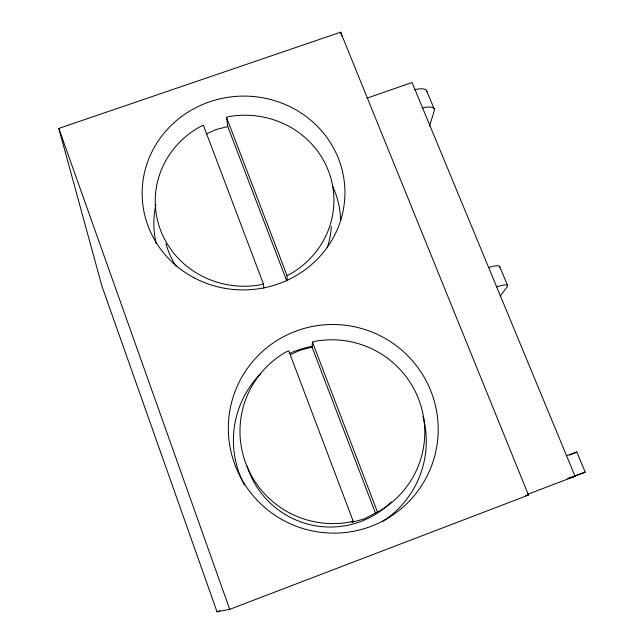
<?xml version="1.0" encoding="UTF-8"?>
<svg xmlns="http://www.w3.org/2000/svg" width="644" height="644" viewBox="0 0 644 644"><rect width="100%" height="100%" fill="white"/><g stroke="black" fill="none" stroke-linecap="round" stroke-linejoin="round"><path stroke-width="0.97" d="M375.573 513.373L312.01 347.019L312.461 342.093L315.52 341.264A92.503 91.81 21.8 0 1 418.721 399.393A92.503 91.81 21.8 0 1 380.338 510.523L364.118 518.919L351.833 522.373L353.17 521.141L288.705 350.747L285.823 352.091A92.503 91.81 21.8 0 0 245.903 463.648A92.503 91.81 21.8 0 0 350.022 522.018L353.17 521.141M429.516 126.184L434.217 110.816A20.6 6.545 -24 0 0 422.416 107.942M500.13 296.248L507.271 286.588A21.163 3.413 -22.4 0 0 496.476 286.862M572.403 477.124L585.203 472.149L576.823 451.999L569.803 455.155M290.484 354.699L300.007 350.264L312.01 347.019M287.071 280.027L287.015 275.552L289.856 274.247A89.355 85.491 -2.7 0 0 328.472 171.014A89.355 85.491 -2.7 0 0 229.449 116.516L226.479 117.272L227.775 126.562L286.733 280.873M206.064 133.984L216.118 129.541L227.775 126.562M217.012 611.8L229.715 609.337L528.499 495.067L340.628 32.2L58.797 128.43L101.961 286.258L217.012 611.8L219.829 610.721M527.323 494.471L575.044 476.222L412.063 82.513L366.879 98.202M566.382 455.735L576.823 451.999M567.622 478.516L585.203 472.149M569.827 478.106L575.044 476.222M263.452 284.004L260.401 284.817A89.355 85.491 -2.7 0 1 160.525 230.093A89.355 85.491 -2.7 0 1 200.582 126.474L203.383 125.242L263.452 284.004L263.855 288.359M525.593 495.727L528.499 495.067M426.714 90.941L434.209 108.965M499.68 266.455L507.601 285.501M226.479 117.272L287.015 275.552M312.461 342.093L377.416 511.94M58.797 128.43L229.715 609.337M340.628 32.2L341.787 36.032M414.849 89.677A20.544 6.859 -24.2 0 1 426.9 91.834M422.971 416.314A96.544 95.948 24.3 0 1 382.439 521.616M244.43 485.069A96.544 95.948 24.3 0 1 260.554 373.729M289.108 353.604A96.544 95.948 24.3 0 1 312.3 346.327M391.351 501.893A86.892 86.352 24.3 0 1 247.111 466.232M156.21 243.625A93.444 89.733 -2.9 0 1 155.904 204.712M332.32 185.641A93.444 89.733 -2.9 0 1 340.676 220.498M488.482 267.55A21.099 3.759 -22.5 0 1 499.39 267.63M331.29 226.527A84.098 80.758 -2.9 0 1 327.305 247.441M176.045 266.069A84.098 80.758 -2.9 0 1 165.935 243.617M243.915 483.072A105.053 104.215 21.1 0 0 425.604 478.87A105.053 104.215 21.1 0 0 330.259 324.528A105.053 104.215 21.1 0 0 243.915 483.072M194.174 277.838A101.398 96.89 -2.6 0 0 344.918 191.139A101.398 96.89 -2.6 0 0 191.518 110.035A101.398 96.89 -2.6 0 0 194.174 277.838"/></g></svg>
